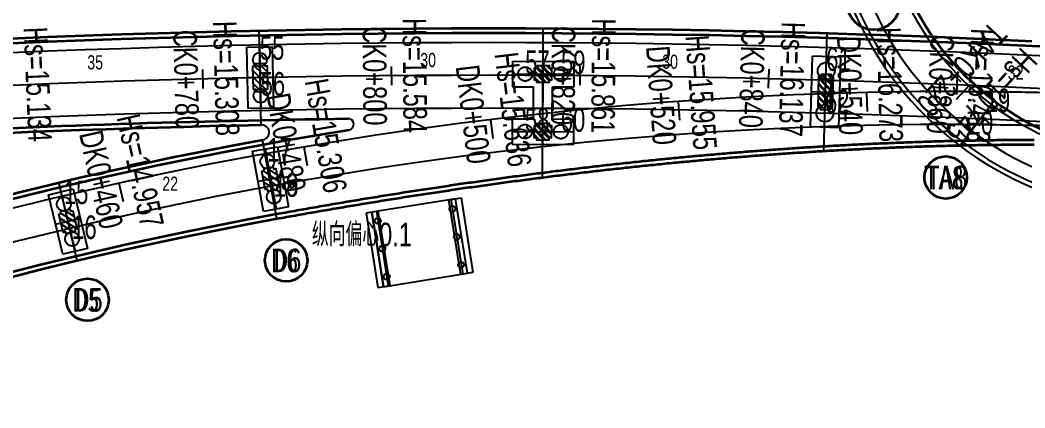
# Model space of a CAD drawing. Extents: x 0 to 558779, y 0 to 2762081.
# Drawn here: x 517249.7 to 517356.3, y 2757824.2 to 2757865.4 of the extents above; entities that cross this region are included whole.
import ezdxf
from ezdxf.enums import TextEntityAlignment as Align

# ---------------------------------------------------------------- set-up
doc = ezdxf.new("R2010")
doc.units = 0
doc.header["$LTSCALE"] = 20
for name, pattern in [('CENTER', [2, 1.25, -0.25, 0.25, -0.25]), ('DASHED', [19.049999999999997, 12.7, -6.349999999999999]), ('HIDDEN', [0.375, 0.25, -0.125])]:
    doc.linetypes.add(name, pattern=pattern)
for name, color, linetype in [('B-标线', 8, 'Continuous'), ('DL-互通边线', 75, 'Continuous'), ('DL-非机动车道边线', 6, 'Continuous'), ('L-主桥边线', 240, 'Continuous'), ('QL-主线桥墩', 191, 'Continuous'), ('QL-分孔线', 4, 'Continuous'), ('QL-墩号', 6, 'Continuous'), ('QL-桥墩', 191, 'Continuous'), ('QL-桥跨数值', 6, 'Continuous'), ('XW_2022', 7, 'Continuous'), ('XW_C-20220918', 7, 'Continuous'), ('XW_D', 7, 'Continuous'), ('XW_TA右非', 7, 'Continuous'), ('XW_右非', 7, 'Continuous'), ('主线墩号', 1, 'Continuous'), ('交通层', 56, 'Continuous'), ('桩号-D', 7, 'Continuous'), ('桩号-右非', 7, 'Continuous'), ('设计高-D', 7, 'Continuous'), ('设计高-右非', 7, 'Continuous'), ('设计高-地面高-C-20220918', 7, 'Continuous'), ('设计高-地面高-D', 7, 'Continuous'), ('设计高-地面高-右非', 7, 'Continuous'), ('道路边线', 22, 'Continuous')]:
    doc.layers.add(name, color=color, linetype=linetype)
doc.layers.add('偏心', color=4, linetype='Continuous', plot=False)
doc.layers.add('坐标标注', color=6, linetype='Continuous', plot=False)
doc.styles.add('FS', font='仿宋_GB2312.ttf', dxfattribs={"width": 0.75})
doc.styles.get("Standard").update_dxf_attribs({"font": 'fsdb_e.shx', "width": 0.7, "bigfont": 'hzdx.shx'})
pattern_1 = [(0, (0, 2.328306e-10), (0, 6.985), [5.08, -1.905]), (90, (0, 2.328306e-10), (-6.985, 4e-16), [5.08, -1.905])]
pattern_2 = [(45, (0, 2.328306e-10), (-0.3367596045400932, 0.3367596045400933), [])]

# ---------------------------------------------------------------- blocks, each defined once
blk = doc.blocks.new('(13-1)13m花瓶墩单排桩2根1.8')
h = blk.add_hatch()
h.set_pattern_fill('ANGLE', color=256)
h.set_pattern_definition(pattern_1)
h.paths.add_polyline_path([(-1.900000000000007, -0.5000000000001164), (-1.899999999999985, 0.5), (-1.649999999999992, 0.5), (-1.649999999999992, 0.75), (1.650000000000007, 0.75), (1.650000000000007, 0.5), (1.900000000000007, 0.5), (1.899999999999985, -0.5), (1.649999999999985, -0.5), (1.649999999999985, -0.75), (-1.650000000000014, -0.7500000000001164), (-1.650000000000014, -0.5000000000001164)])
h = blk.add_hatch()
h.set_pattern_fill('ANGLE', color=256)
h.set_pattern_definition(pattern_1)
h.paths.add_polyline_path([(-1.900000000000007, -0.5000000000001164), (-1.899999999999985, 0.5), (-1.649999999999992, 0.5), (-1.649999999999992, 0.75), (1.650000000000007, 0.75), (1.650000000000007, 0.5), (1.900000000000007, 0.5), (1.899999999999985, -0.5), (1.649999999999985, -0.5), (1.649999999999985, -0.75), (-1.650000000000014, -0.7500000000001164), (-1.650000000000014, -0.5000000000001164)])
h = blk.add_hatch()
h.set_pattern_fill('ANSI31', color=3, scale=0.15)
h.set_pattern_definition(pattern_2)
h.paths.add_polyline_path([(-1.900000000000007, -0.5000000000001164), (-1.899999999999985, 0.5), (-1.649999999999992, 0.5), (-1.649999999999992, 0.75), (1.650000000000007, 0.75), (1.650000000000007, 0.5), (1.900000000000007, 0.5), (1.899999999999985, -0.5), (1.649999999999985, -0.5), (1.649999999999985, -0.75), (-1.650000000000014, -0.7500000000001164), (-1.650000000000014, -0.5000000000001164)])
at = {"layer": 'QL-桥墩', "color": 1}
for p, q in [((-3.75, 1.5), (3.75, 1.5)), ((-3.75, -1.5), (-3.75, 1.5)), ((3.75, -1.5), (3.75, 1.5)), ((-3.75, -1.5), (3.75, -1.5))]:
    blk.add_line(p, q, dxfattribs=at)
at = {"layer": 'QL-桥墩', "color": 3, "linetype": 'CENTER'}
for p, q in [((0, 1.5), (0, -1.5)), ((-3.75, 0), (3.75, 0))]:
    blk.add_line(p, q, dxfattribs=at)
at = {"layer": 'QL-桥墩', "color": 1}
blk.add_lwpolyline([(-1.900000000000007, -0.5000000000001164), (-1.900000000000007, 0.5), (-1.649999999999992, 0.5), (-1.649999999999992, 0.75), (1.650000000000007, 0.75), (1.650000000000007, 0.5), (1.900000000000007, 0.5), (1.900000000000007, -0.5), (1.649999999999985, -0.5), (1.649999999999985, -0.75), (-1.650000000000014, -0.75), (-1.650000000000014, -0.5000000000001164)], close=True, dxfattribs=at)
at = {"layer": 'QL-桥墩', "color": 3}
for centre in [(-2.250000000116415, 0), (2.250000000116415, 0)]:
    blk.add_circle(centre, 0.9, dxfattribs=at)
blk = doc.blocks.new('17m柱式墩双排桩4根1.5')
h = blk.add_hatch()
h.set_pattern_fill('ANSI31', color=3, scale=0.15)
h.set_pattern_definition([(45, (-2.450000000024738, -0.1499999995342662), (-0.3367596045400932, 0.3367596045400933), [])])
h.paths.add_polyline_path([(-3.950000000024745, -0.6499999997672133), (-3.950000000024724, 0.6500000002329029), (-3.70000000002473, 0.6500000002329029), (-3.70000000002473, 0.9000000002329029), (-2.40000000002473, 0.9000000002329029), (-2.40000000002473, 0.6500000002329029), (-2.15000000002473, 0.6500000002329029), (-2.150000000024752, -0.6499999997670969), (-2.400000000024752, -0.6499999997670969), (-2.400000000024752, -0.8999999997670968), (-3.700000000024752, -0.8999999997672132), (-3.700000000024752, -0.6499999997672133)])
h = blk.add_hatch()
h.set_pattern_fill('ANSI31', color=3, scale=0.15)
h.set_pattern_definition([(45, (3.650000000141153, -0.1499999997670969), (-0.3367596045400932, 0.3367596045400933), [])])
h.paths.add_polyline_path([(2.150000000141146, -0.6500000000000439), (2.150000000141168, 0.6500000000000723), (2.400000000141161, 0.6500000000000723), (2.400000000141161, 0.9000000000000722), (3.700000000141161, 0.9000000000000722), (3.700000000141161, 0.6500000000000723), (3.950000000141161, 0.6500000000000723), (3.950000000141138, -0.6499999999999276), (3.700000000141138, -0.6499999999999276), (3.700000000141138, -0.8999999999999275), (2.400000000141139, -0.9000000000000438), (2.400000000141139, -0.6500000000000439)])
at = {"layer": 'QL-桥墩', "color": 1}
for p, q in [((-4.400000000030559, 3.25), (-1.700000000018917, 3.25)), ((-4.400000000088767, -3.249999999534338), (-4.400000000030559, 3.25)), ((-1.700000000018917, 1), (-1.700000000018917, 3.25)), ((1.70000000019354, 3.25), (4.400000000146973, 3.25)), ((1.70000000019354, 1), (1.70000000019354, 3.25)), ((4.400000000088767, -3.249999999534338), (4.400000000146973, 3.25)), ((1.70000000019354, 1), (-1.700000000018917, 1)), ((-1.700000000077125, -3.249999999534338), (-1.700000000077125, -0.9999999995343388)), ((1.700000000135332, -0.9999999995343388), (-1.700000000077125, -0.9999999995343388)), ((1.700000000135332, -3.249999999534338), (1.700000000135332, -0.9999999995343388)), ((-4.400000000088767, -3.249999999534338), (-1.700000000077125, -3.249999999534338)), ((1.700000000135332, -3.249999999534338), (4.400000000088767, -3.249999999534338))]:
    blk.add_line(p, q, dxfattribs=at)
at = {"layer": 'QL-桥墩', "color": 3, "linetype": 'CENTER'}
for p, q in [((-3.050000000053842, -3.249999999534338), (-3.049999999995634, 3.25)), ((3.050000000112049, -3.249999999534338), (3.050000000170257, 3.25)), ((4.400000000088767, 0), (-4.400000000088767, 0))]:
    blk.add_line(p, q, dxfattribs=at)
at = {"layer": 'QL-桥墩', "color": 1}
for points in [[(-3.950000000024745, -0.6499999997672133), (-3.950000000024745, 0.6500000002329029), (-3.70000000002473, 0.6500000002329029), (-3.70000000002473, 0.9000000002329029), (-2.40000000002473, 0.9000000002329029), (-2.40000000002473, 0.6500000002329029), (-2.15000000002473, 0.6500000002329029), (-2.15000000002473, -0.6499999997670969), (-2.400000000024752, -0.6499999997670969), (-2.400000000024752, -0.8999999997670968), (-3.700000000024752, -0.8999999997670968), (-3.700000000024752, -0.6499999997672133)], [(2.150000000141146, -0.6500000000000439), (2.150000000141146, 0.6500000000000723), (2.400000000141161, 0.6500000000000723), (2.400000000141161, 0.9000000000000722), (3.700000000141161, 0.9000000000000722), (3.700000000141161, 0.6500000000000723), (3.950000000141161, 0.6500000000000723), (3.950000000141161, -0.6499999999999276), (3.700000000141138, -0.6499999999999276), (3.700000000141138, -0.8999999999999275), (2.400000000141139, -0.8999999999999275), (2.400000000141139, -0.6500000000000439)]]:
    blk.add_lwpolyline(points, close=True, dxfattribs=at)
at = {"layer": 'QL-桥墩', "color": 3, "linetype": 'DASHED'}
for centre in [(-3.049999999995634, 1.899999999906867), (3.050000000170257, 1.899999999906867), (-3.050000000053842, -1.899999999441206), (3.050000000112049, -1.899999999441206)]:
    blk.add_circle(centre, 0.75, dxfattribs=at)
blk = doc.blocks.new('(9-1)8.5m花瓶墩单排桩2根1.5')
h = blk.add_hatch()
h.set_pattern_fill('ANGLE', color=256)
h.set_pattern_definition(pattern_1)
h.paths.add_polyline_path([(-1.250000000000007, -0.5000000000001165), (-1.249999999999985, 0.5), (-0.9999999999999928, 0.5), (-0.9999999999999928, 0.75), (1.000000000000007, 0.75), (1.000000000000007, 0.5), (1.250000000000007, 0.5), (1.249999999999985, -0.5), (0.9999999999999856, -0.5), (0.9999999999999856, -0.75), (-1.000000000000014, -0.7500000000001165), (-1.000000000000014, -0.5000000000001165)])
h = blk.add_hatch()
h.set_pattern_fill('ANGLE', color=256)
h.set_pattern_definition(pattern_1)
h.paths.add_polyline_path([(-1.250000000000007, -0.5000000000001165), (-1.249999999999985, 0.5), (-0.9999999999999928, 0.5), (-0.9999999999999928, 0.75), (1.000000000000007, 0.75), (1.000000000000007, 0.5), (1.250000000000007, 0.5), (1.249999999999985, -0.5), (0.9999999999999856, -0.5), (0.9999999999999856, -0.75), (-1.000000000000014, -0.7500000000001165), (-1.000000000000014, -0.5000000000001165)])
h = blk.add_hatch()
h.set_pattern_fill('ANSI31', color=3, scale=0.15)
h.set_pattern_definition(pattern_2)
h.paths.add_polyline_path([(-1.250000000000007, -0.5000000000001165), (-1.249999999999985, 0.5), (-0.9999999999999928, 0.5), (-0.9999999999999928, 0.75), (1.000000000000007, 0.75), (1.000000000000007, 0.5), (1.250000000000007, 0.5), (1.249999999999985, -0.5), (0.9999999999999856, -0.5), (0.9999999999999856, -0.75), (-1.000000000000014, -0.7500000000001165), (-1.000000000000014, -0.5000000000001165)])
at = {"layer": 'QL-桥墩', "color": 1}
for p, q in [((-3.25, -1.350000000093132), (-3.25, 1.350000000093132)), ((-3.25, 1.350000000093132), (3.25, 1.350000000093132)), ((3.25, 1.350000000093132), (3.25, -1.350000000093132)), ((3.25, -1.350000000093132), (-3.25, -1.350000000093132))]:
    blk.add_line(p, q, dxfattribs=at)
at = {"layer": 'QL-桥墩', "color": 3, "linetype": 'CENTER'}
for p, q in [((0, -1.350000000093132), (0, 1.350000000093132)), ((3.25, 0), (-3.25, 0))]:
    blk.add_line(p, q, dxfattribs=at)
at = {"layer": 'QL-桥墩', "color": 1, "ltscale": 0.1}
blk.add_lwpolyline([(-1.250000000000007, -0.5000000000001165), (-1.249999999999985, 0.5), (-0.9999999999999928, 0.5), (-0.9999999999999928, 0.75), (1.000000000000007, 0.75), (1.000000000000007, 0.5), (1.250000000000007, 0.5), (1.249999999999985, -0.5), (0.9999999999999856, -0.5), (0.9999999999999856, -0.75), (-1.000000000000014, -0.75), (-1.000000000000014, -0.5000000000001165)], close=True, dxfattribs=at)
at = {"layer": 'QL-桥墩', "color": 3}
for centre in [(-1.899999999965075, 0), (1.900000000023283, 0)]:
    blk.add_circle(centre, 0.7499999999999999, dxfattribs=at)
blk = doc.blocks.new('(10-1)10m花瓶墩单排桩2根1.5')
h = blk.add_hatch()
h.set_pattern_fill('ANGLE', color=256)
h.set_pattern_definition(pattern_1)
h.paths.add_polyline_path([(-1.500000000000007, -0.5000000000001165), (-1.499999999999985, 0.5), (-1.249999999999992, 0.5), (-1.249999999999992, 0.75), (1.250000000000007, 0.75), (1.250000000000007, 0.5), (1.500000000000007, 0.5), (1.499999999999985, -0.5), (1.249999999999985, -0.5), (1.249999999999985, -0.75), (-1.250000000000014, -0.7500000000001165), (-1.250000000000014, -0.5000000000001165)])
h = blk.add_hatch()
h.set_pattern_fill('ANGLE', color=256)
h.set_pattern_definition(pattern_1)
h.paths.add_polyline_path([(-1.500000000000007, -0.5000000000001165), (-1.499999999999985, 0.5), (-1.249999999999992, 0.5), (-1.249999999999992, 0.75), (1.250000000000007, 0.75), (1.250000000000007, 0.5), (1.500000000000007, 0.5), (1.499999999999985, -0.5), (1.249999999999985, -0.5), (1.249999999999985, -0.75), (-1.250000000000014, -0.7500000000001165), (-1.250000000000014, -0.5000000000001165)])
h = blk.add_hatch()
h.set_pattern_fill('ANSI31', color=3, scale=0.15)
h.set_pattern_definition(pattern_2)
h.paths.add_polyline_path([(-1.500000000000007, -0.5000000000001165), (-1.499999999999985, 0.5), (-1.249999999999992, 0.5), (-1.249999999999992, 0.75), (1.250000000000007, 0.75), (1.250000000000007, 0.5), (1.500000000000007, 0.5), (1.499999999999985, -0.5), (1.249999999999985, -0.5), (1.249999999999985, -0.75), (-1.250000000000014, -0.7500000000001165), (-1.250000000000014, -0.5000000000001165)])
at = {"layer": 'QL-桥墩', "color": 1}
for p, q in [((-3.25, -1.350000000093132), (-3.25, 1.350000000093132)), ((-3.25, 1.350000000093132), (3.25, 1.350000000093132)), ((3.25, 1.350000000093132), (3.25, -1.350000000093132)), ((3.25, -1.350000000093132), (-3.25, -1.350000000093132))]:
    blk.add_line(p, q, dxfattribs=at)
at = {"layer": 'QL-桥墩', "color": 3, "linetype": 'CENTER'}
for p, q in [((0, -1.350000000093132), (0, 1.350000000093132)), ((3.25, 0), (-3.25, 0))]:
    blk.add_line(p, q, dxfattribs=at)
at = {"layer": 'QL-桥墩', "color": 1}
blk.add_lwpolyline([(-1.500000000000007, -0.5000000000001165), (-1.499999999999985, 0.5), (-1.249999999999992, 0.5), (-1.249999999999992, 0.75), (1.250000000000007, 0.75), (1.250000000000007, 0.5), (1.500000000000007, 0.5), (1.499999999999985, -0.5), (1.249999999999985, -0.5), (1.249999999999985, -0.75), (-1.250000000000014, -0.75), (-1.250000000000014, -0.5000000000001165)], close=True, dxfattribs=at)
at = {"layer": 'QL-桥墩', "color": 3}
for centre in [(-1.899999999965075, 0), (1.900000000023283, 0)]:
    blk.add_circle(centre, 0.7499999999999999, dxfattribs=at)
blk = doc.blocks.new('标注墩')
at = {"layer": '主线墩号', "lineweight": 35}
blk.add_circle((0, -28.5), 5.5, dxfattribs=at)
blk = doc.blocks.new('主线桥墩10.09')
at = {"layer": 'L-主桥边线', "color": 1, "lineweight": 35}
for points in [[(-27.44311974686571, 12.11644773883745, 0.0745330961224571), (544.57832292316, -143.8253113320097), (1927.554360731505, -306.8760259551928)], [(-27.64468672825024, 11.65887725027278, 0.0745330961224291), (544.5197791802347, -144.3218721337616), (1927.495816988172, -307.3725867569446)]]:
    blk.add_lwpolyline(points, format="xyb", dxfattribs=at)
at = {"layer": 'L-主桥边线', "lineweight": 35}
blk.add_lwpolyline([(-32.98621173837455, -0.4667406943626702, 0.0668908931568366), (482.2642752000247, -149.3860236215405)], format="xyb", dxfattribs=at)
at = {"layer": '主线墩号', "lineweight": 35, "xscale": 0.5000000000036213, "yscale": 0.5000000000036213, "zscale": 0.5000000000036213, "rotation": 346.4531684196745}
blk.add_blockref('标注墩', (322.7226159644779, -118.957767711021), dxfattribs=at)
blk = doc.blocks.new('桥台')
at = {"layer": '交通层', "color": 0, "linetype": 'Continuous'}
for p, q in [((482112.8956965954, 2963428.928650776), (482104.8956965954, 2963428.928650776)), ((482104.8956965954, 2963428.928650776), (482104.8956965954, 2963427.628650776)), ((482112.8956965954, 2963427.628650776), (482112.8956965954, 2963428.928650776)), ((482104.8956965954, 2963428.328650776), (482112.8956965954, 2963428.328650776)), ((482104.8956965954, 2963427.628650776), (482112.8956965954, 2963427.628650776))]:
    blk.add_line(p, q, dxfattribs=at)
blk = doc.blocks.new('滞洪区栈桥')
at = {"color": 1}
for p, q in [((517383.6218549809, 2757993.975081874), (517383.6218549809, 2757985.975081874)), ((517391.6218549809, 2757993.975081874), (517391.6218549809, 2757985.975081874))]:
    blk.add_line(p, q, dxfattribs=at)
at = {"color": 7}
blk.add_lwpolyline([(517392.121854981, 2757993.975081874), (517383.121854981, 2757993.975081874), (517383.121854981, 2757985.975081874), (517392.121854981, 2757985.975081874), (517392.121854981, 2757993.975081874)], dxfattribs=at)
blk.add_lwpolyline([(517392.121854981, 2757993.975081874), (517383.121854981, 2757993.975081874), (517383.121854981, 2757985.975081874), (517392.121854981, 2757985.975081874), (517392.121854981, 2757993.975081874)], dxfattribs=at)
at = {"color": 2}
for centre in [(517383.6218549809, 2757992.975081874), (517391.6218549809, 2757992.975081874), (517383.6218549809, 2757989.975081874), (517391.6218549809, 2757989.975081874), (517383.6218549809, 2757986.975081875), (517391.6218549809, 2757986.975081875)]:
    blk.add_circle(centre, 0.315, dxfattribs=at)
at = {"layer": '交通层', "color": 0, "linetype": 'Continuous', "rotation": 90.00000000704667}
blk.add_blockref('桥台', (3480811.45056505, 2275881.079749743), dxfattribs=at)
at = {"layer": '交通层', "color": 0, "linetype": 'Continuous', "xscale": -1, "rotation": 269.9999999929533}
blk.add_blockref('桥台', (-2446036.206855088, 2275881.079749743), dxfattribs=at)

msp = doc.modelspace()

# ---------------------------------------------------------------- hatches: boundary and pattern name
h = msp.add_hatch()
h.set_pattern_fill('ANSI31', color=8, scale=0.15, angle=-90.26316137670607)
h.set_pattern_definition([(314.7368386232938, (517305.0517868975, 2757859.044616278), (0.3383027947806992, 0.3352093100490618), [])])
h.paths.add_polyline_path([(517304.5586816957, 2757860.546896964), (517305.8586679833, 2757860.540926043), (517305.8575197292, 2757860.29092868), (517306.1075170923, 2757860.289780426), (517306.101546171, 2757858.989794138), (517305.8515488079, 2757858.990942392), (517305.8504005539, 2757858.740945029), (517304.5504142662, 2757858.74691595), (517304.5515625203, 2757858.996913313), (517304.3015651572, 2757858.998061568), (517304.3075360785, 2757860.298047855), (517304.5575334416, 2757860.296899601)])
h = msp.add_hatch()
h.set_pattern_fill('ANSI31', color=8, scale=0.15, angle=88.30444413056848)
h.set_pattern_definition([(133.3044441305685, (517335.1617475043, 2757857.740674676), (-0.3465764405289659, -0.326647873665622), [])])
h.paths.add_polyline_path([(517335.6097483352, 2757855.976646543), (517334.610186177, 2757856.006235256), (517334.6175833554, 2757856.256125795), (517334.3676928158, 2757856.263522974), (517334.4564589561, 2757859.262209448), (517334.7063494956, 2757859.25481227), (517334.7137466739, 2757859.50470281), (517335.7133088321, 2757859.475114096), (517335.7059116537, 2757859.225223557), (517335.9558021934, 2757859.217826378), (517335.867036053, 2757856.219139904), (517335.6171455135, 2757856.226537082)])
h = msp.add_hatch()
h.set_pattern_fill('ANSI31', color=8, scale=0.15, angle=-90.26316137670607)
h.set_pattern_definition([(314.7368386232938, (517305.0237694976, 2757852.944680621), (0.3383027947806992, 0.3352093100490618), [])])
h.paths.add_polyline_path([(517304.5306642958, 2757854.446961307), (517305.8306505835, 2757854.440990385), (517305.8295023293, 2757854.190993022), (517306.0794996924, 2757854.189844768), (517306.0735287712, 2757852.88985848), (517305.8235314082, 2757852.891006734), (517305.8223831541, 2757852.641009371), (517304.5223968664, 2757852.646980293), (517304.5235451205, 2757852.896977656), (517304.2735477574, 2757852.89812591), (517304.2795186787, 2757854.198112198), (517304.5295160417, 2757854.196963943)])

# ---------------------------------------------------------------- linework, layer by layer
at = {"layer": 'B-标线', "linetype": 'HIDDEN', "lineweight": 35, "ltscale": 5, "flags": 128}
for points in [[(516328.1163832764, 2758329.180750204), (516961.8497265997, 2758035.33497281, 0.0793686081780372), (517566.4040892477, 2757864.263450414), (518685.095573749, 2757732.371471804)], [(516326.6440913769, 2758326.005477528), (516960.3774347003, 2758032.159700135, 0.07936860817803301), (517565.9942830471, 2757860.7875248), (518685.095573749, 2757728.847230678)], [(516322.4375430929, 2758316.933269886), (516956.1708864162, 2758023.087492492, 0.079368608178051), (517564.8234081885, 2757850.856308758), (518947.7994459439, 2757687.805594135, 0.0200316140230398), (519307.5468970618, 2757659.942024764), (521003.5519569056, 2757596.751981205)], [(516320.9652511935, 2758313.757997211), (516954.6985945168, 2758019.912219817, 0.0793686081780398), (517564.4136019879, 2757847.380383144), (518947.3896397434, 2757684.329668521, 0.0200316140230388), (519307.4165838865, 2757656.444451538), (521003.4216295536, 2757593.254408507)], [(516319.387795587, 2758310.355919344), (516953.1211389103, 2758016.51014195, 0.0793686081780306), (517563.9745239159, 2757843.656177128), (518946.9505616714, 2757680.605462505, 0.0200316140230382), (519307.2769626272, 2757652.697051652), (521003.2819931051, 2757589.507009187)], [(516317.8103399805, 2758306.953841478), (516951.5436833039, 2758013.108064084, 0.0793686081780214), (517563.535445844, 2757839.931971113), (518946.5114835995, 2757676.88125649, 0.0200316140230376), (519307.1373413681, 2757648.949651766), (521003.1423566565, 2757585.759609868)]]:
    msp.add_lwpolyline(points, format="xyb", dxfattribs=at)
at = {"layer": 'B-标线', "lineweight": 35, "flags": 128}
for points in [[(516325.1717994775, 2758322.830204853), (516958.9051428008, 2758028.98442746, 0.079368608178038), (517565.5844768466, 2757857.311599186), (518685.095573749, 2757725.322989553)], [(516323.9098349922, 2758320.108542561), (516957.6431783156, 2758026.262765167, 0.0793686081780461), (517565.233214389, 2757854.332234373), (518685.095573749, 2757722.302211446)]]:
    msp.add_lwpolyline(points, format="xyb", dxfattribs=at)
at = {"layer": 'B-标线', "linetype": 'Continuous', "ltscale": 4}
for points in [[(516796.926596957, 2758104.089694076), (516958.9051427089, 2758028.984427481, 0.0793686081867512), (517565.5844768166, 2757857.311599182), (518228.8265238876, 2757779.116397829)], [(516795.6646324722, 2758101.368031784), (516957.6431782236, 2758026.262765188, 0.0793686081867587), (517565.2332143592, 2757854.33223437), (518228.4752614301, 2757776.137033017)], [(516791.1425930676, 2758091.615408567), (516953.1211388182, 2758016.510141971, 0.0793686081867713), (517563.9745238861, 2757843.656177125), (518227.2165709573, 2757765.460975772)]]:
    msp.add_lwpolyline(points, format="xyb", dxfattribs=at)
at = {"layer": 'B-标线', "linetype": 'Continuous', "ltscale": 4, "flags": 128}
for points in [[(517141.5789811771, 2757856.357703404, 0.0038974120236055), (517143.3880872433, 2757856.189076888, 0.0038974120237251), (517145.2826510603, 2757856.042245495, 0.0038974120238211), (517147.2746129452, 2757855.919082638, 0.003897412023651), (517149.379197944, 2757855.821877534, 0.0038974120237676), (517151.6163229442, 2757855.753498951, 0.0038974120237321), (517154.0128871114, 2757855.717656524, 0.0038974120237545), (517156.6067352461, 2757855.719343813, 0.0038974120237526), (517159.4540840872, 2757855.7656512, 0.0036808871203058), (517162.4565469985, 2757855.860057049, 0.003247838328364), (517165.4635251143, 2757855.996335434, 0.0028147907546201), (517168.4746878282, 2757856.169411382, 0.002381744236535), (517171.4899423332, 2757856.374183655, 0.0019486986118035), (517174.509358911, 2757856.60552609, 0.0015156537179619), (517177.5331446737, 2757856.858288702, 0.0010826093924342), (517180.5616172223, 2757857.127297612, 0.0006495654730559), (517183.5951781114, 2757857.407354038, 0.0002165217972908), (517186.6342860904, 2757857.693232553, -0.051831909154456), (517435.4738414977, 2757855.331269028)], [(517349.665979962, 2757854.304606777, -0.000306898517812), (517350.1649957476, 2757854.303531992, -0.0018485914159014), (517353.2552314553, 2757854.283481776, -0.0019994330207692), (517356.7561146675, 2757854.23379575, -0.0018994326406733), (517360.2579302835, 2757854.156781335, -0.0017994322985567), (517363.7604806091, 2757854.053822646, -0.001699431992415), (517367.2636245949, 2757853.926305851, -0.0015994317202508), (517370.7672504961, 2757853.77561904, -0.0014994314801013), (517374.2712742278, 2757853.603151905, -0.0013994312699335), (517377.7756377169, 2757853.410295461, -0.0012994310877584), (517381.2803072532, 2757853.19844183, -0.0011994309315717), (517384.7852718318, 2757852.968984059, -0.0010994307993652), (517388.2905414955, 2757852.723316002, -0.0009994306891488), (517391.7961456741, 2757852.46283223, -0.0008994305989231), (517395.3021315203, 2757852.188927985, -0.0007994305266793), (517398.8085622443, 2757851.902999162, -0.0001041666670264), (517399.3054887815, 2757851.861588936, -0.0001041666670264)]]:
    msp.add_lwpolyline(points, format="xyb", dxfattribs=at)
at = {"layer": 'B-标线', "linetype": 'HIDDEN', "ltscale": 4}
for centre, radius in [((517799.5838172971, 2759842.065125098), 1991.499999995303), ((517799.5838172974, 2759842.065125098), 1994.999999995363), ((517799.5838173004, 2759842.065125098), 2004.999999995639), ((517799.583817301, 2759842.065125098), 2008.499999995699)]:
    msp.add_arc(centre, radius, 245.1240635667524, 263.2759572686483, dxfattribs=at)
at = {"layer": 'B-标线', "linetype": 'Continuous', "ltscale": 4}
for centre, radius, start, end in [((517299.6922730038, 2756659.515390367), 1196.5, 83.52196878753816, 95.39034662821396), ((517349.0394102259, 2757447.805089668), 406.5, 89.9116862393824, 129.6167623960135)]:
    msp.add_arc(centre, radius, start, end, dxfattribs=at)
at = {"layer": 'DL-互通边线', "lineweight": 35, "flags": 128}
for points in [[(517141.7298361039, 2757857.850098389, 0.0038974120236316), (517143.5156527428, 2757857.683642726, 0.0038974120236839), (517145.386894975, 2757857.538618846, 0.0038974120238075), (517147.3555084423, 2757857.416899689, 0.0038974120237285), (517149.4367233689, 2757857.32077407, 0.0038974120238033), (517151.6504615771, 2757857.253110419, 0.0038974120236993), (517154.023626746, 2757857.217618077, 0.003897412023758), (517156.5940674049, 2757857.219290321, 0.0038974120236935), (517159.4180024493, 2757857.265217176, 0.0036808871202443), (517162.3983702603, 2757857.358928447, 0.0032478383283207), (517165.3858817684, 2757857.49432459, 0.0028147907546067), (517168.3801837005, 2757857.666431412, 0.0023817442365381), (517171.3811806618, 2757857.870235425, 0.0019486986117828), (517174.3889392604, 2757858.100684647, 0.0015156537179246), (517177.4036627284, 2757858.352689728, 0.0010826093924553), (517180.4256651036, 2757858.621123915, 0.0006495654730707), (517183.4553451045, 2757858.900822059, 0.0002165217972879), (517186.493159663, 2757859.186578906, -0.0518319091544662), (517435.6430744589, 2757856.821691855, 0.0010309300421007)], [(517141.6795511283, 2757857.352633394, 0.0038974120236646), (517143.4731309096, 2757857.185454113, 0.0038974120237226), (517145.3521470035, 2757857.03982773, 0.0038974120237551), (517147.3285432766, 2757856.917627339, 0.0038974120236797), (517149.4175482272, 2757856.821141891, 0.0038974120237996), (517151.6390820327, 2757856.75323993, 0.003897412023742), (517154.0200468679, 2757856.717630893, 0.0038974120237567), (517156.5982900187, 2757856.719308152, 0.0038974120236831), (517159.4300296619, 2757856.765361851, 0.0036808871202888), (517162.4177625063, 2757856.859304648, 0.0032478383283562), (517165.4117628837, 2757856.994994871, 0.002814790754621), (517168.4116850764, 2757857.167424735, 0.002381744236569), (517171.4174345524, 2757857.371551502, 0.0019486986117974), (517174.429079144, 2757857.602298462, 0.0015156537179306), (517177.4468233768, 2757857.854556053, 0.0010826093924551), (517180.4709824765, 2757858.123181813, 0.0006495654730586), (517183.5019561068, 2757858.402999385, 0.0002165217972878), (517186.5402018054, 2757858.688796789, -0.0518319091544631), (517435.5866634718, 2757856.324884246, 0.0015275433378951)], [(517142.7077371824, 2757848.218059149, 0.0038974120237419), (517144.726682691, 2757848.061587679, 0.0038974120237644), (517146.8431693528, 2757847.930725083, 0.0038974120237821), (517149.0723945858, 2757847.827762717, 0.003897412023742), (517151.4342489503, 2757847.755571153, 0.0038974120237237), (517153.9556075171, 2757847.717861586, 0.0038974120237097), (517156.6742951609, 2757847.71962909, 0.0038974120236934), (517159.6465170573, 2757847.767965938, 0.0036808871201738), (517162.766821527, 2757847.866076206, 0.0032478383283412), (517165.8776229591, 2757848.007059936, 0.0028147907545932), (517168.9787098425, 2757848.185304556, 0.0023817442365503), (517172.0700045804, 2757848.39524088, 0.0019486986117779), (517175.1515970476, 2757848.631347125, 0.0015156537179321), (517178.2237150476, 2757848.888149898, 0.0010826093924611), (517181.2866951902, 2757849.160224, 0.0006495654730742), (517184.3409541479, 2757849.442191258, 0.0002165217972849), (517187.3869603715, 2757849.728718668, -0.0203512862378247), (517284.5276930591, 2757854.919223397)], [(517142.6652152714, 2757847.719870544, 0.0038974120237619), (517144.6919346311, 2757847.562796568, 0.0038974120237672), (517146.8162040858, 2757847.431452738, 0.0038974120237474), (517149.0532193268, 2757847.328130543, 0.0038974120237367), (517151.4228692676, 2757847.255700667, 0.0038974120237278), (517153.9520274722, 2757847.217874403, 0.0038974120237056), (517156.6785175684, 2757847.219646918, 0.0038974120237467), (517159.6585440062, 2757847.268110606, 0.0036808871201988), (517162.7862136199, 2757847.366452401, 0.0032478383283753), (517165.9035040744, 2757847.507730218, 0.0028147907545544), (517169.0102112183, 2757847.686297879, 0.0023817442365803), (517172.1062584708, 2757847.896556957, 0.0019486986117556), (517175.1917369311, 2757848.13296094, 0.0015156537179285), (517178.266875696, 2757848.390016222, 0.0010826093924609), (517181.3320125631, 2757848.662281899, 0.0006495654730713), (517184.3875651503, 2757848.944368585, 0.0002165217972849), (517187.4340025141, 2757849.23093655, -0.0184265825558563), (517275.3387224481, 2757854.267223247)], [(517086.9655122604, 2757764.409372654, -0.1343188278722574), (517284.6293332346, 2757853.726685399)], [(517086.6466868001, 2757764.79453538, -0.1286432299269341), (517275.4979984929, 2757852.680268756)], [(517276.9277221047, 2757844.809063375, -0.0008312751824026), (517278.8649098867, 2757845.157616145, -0.0008439839071889), (517280.8032738018, 2757845.499679773, -0.0008567007585366), (517282.742827536, 2757845.835154843, -0.0008694252819836), (517284.6835828818, 2757846.163941419, -0.0008821575759047), (517286.6255497319, 2757846.485939077, -0.00089489522941), (517288.568736073, 2757846.801046924, -0.0009076372972085), (517290.5131479804, 2757847.109163624, -0.0009203824106488), (517292.4587896122, 2757847.410187418, -0.0009331304605138), (517294.4056632051, 2757847.704016147, -0.0009458806635930001), (517296.3537690674, 2757847.990547282, -0.0009586313948877), (517298.3031055765, 2757848.26967794, -0.0009713813113838), (517300.2536691728, 2757848.541304909, -0.0009841312217183), (517302.2054543558, 2757848.805324675, -0.0009968796410406), (517304.1584536805, 2757849.061633442, -0.0010096263572891), (517306.1126577525, 2757849.310127156, -0.0010223697674464), (517308.0680552257, 2757849.550701533, -0.0010351108874395), (517310.0246327974, 2757849.783252074, -0.0010478477884852), (517311.9823752067, 2757850.007674097, -0.001060580893025), (517313.94126523, 2757850.223862758, -0.0010733099781577), (517315.90128368, 2757850.431713072, -0.001086033698991), (517317.8624094012, 2757850.63111994, -0.0010987523963092), (517319.8246192696, 2757850.821978172, -0.0011114659948251), (517321.7878881894, 2757851.004182512, -0.0011241735203004), (517323.752189092, 2757851.177627657, -0.0011368754339351), (517325.7174929335, 2757851.342208287, -0.0011495710890173), (517327.6837686946, 2757851.497819086, -0.0011622610315649), (517329.6509833786, 2757851.644354765, -0.0011749446905916), (517331.6191020109, 2757851.78171009, -0.001187622455468), (517333.5880876383, 2757851.909779897, -0.0012002940516778), (517335.5579013286, 2757852.028459129, -0.001212959008787), (517337.5285021704, 2757852.137642847, -0.0012256180611954), (517339.4998472737, 2757852.237226264, -0.001238270801771), (517341.4718917691, 2757852.327104763, -0.0012509187292129), (517343.4445888096, 2757852.40717392, -0.0012635596159999), (517345.4178895704, 2757852.477329537, -0.0012761962022113), (517347.3917432503, 2757852.537467654, -0.0012888270109297), (517349.3660970734, 2757852.587484579, -0.0012920285673831), (517351.3411360797, 2757852.627301804, -0.0012725968933232), (517353.3172124432, 2757852.657000673, -0.0012529910921969), (517355.2942631754, 2757852.67672618, -0.0012333716350662), (517357.2722199306, 2757852.686624326, -0.0012137395682601)], [(517277.0170819166, 2757844.317113354, -0.000831275182403), (517278.9526334247, 2757844.665371712, -0.0008439839071856), (517280.8893350583, 2757845.007141998, -0.0008567007585451), (517282.8272004616, 2757845.342325045, -0.0008694252819586), (517284.7662413854, 2757845.670821178, -0.0008821575759048), (517286.7064676848, 2757845.992530235, -0.0008948952293933), (517288.6478873146, 2757846.307351592, -0.0009076372972166), (517290.5905063192, 2757846.615184184, -0.0009203824106388), (517292.5343288311, 2757846.915926529, -0.0009331304605208), (517294.4793570618, 2757847.20947675, -0.0009458806636129), (517296.4255913004, 2757847.495732603, -0.0009586313948934), (517298.3730299073, 2757847.774591495, -0.0009713813113879), (517300.3216693097, 2757848.04595051, -0.0009841312217179), (517302.2715039955, 2757848.309706429, -0.000996879641033), (517304.2225265128, 2757848.565755763, -0.0010096263572881), (517306.1747274628, 2757848.813994764, -0.0010223697674678), (517308.1280954985, 2757849.054319456, -0.001035110887453), (517310.0826173186, 2757849.28662566, -0.0010478477884965), (517312.0382776684, 2757849.51080901, -0.0010605808930427), (517313.9950593315, 2757849.726764986, -0.0010733099781466), (517315.9529431315, 2757849.934388931, -0.0010860336989817), (517317.9119079288, 2757850.133576077, -0.0010987523963392), (517319.8719306159, 2757850.324221569, -0.0011114659948242), (517321.8329861175, 2757850.506220489, -0.001124173520322), (517323.7950473889, 2757850.679467877, -0.0011368754339491), (517325.758085413, 2757850.84385876, -0.0011495710890424), (517327.7220692, 2757850.999288173, -0.0011622610315353), (517329.686965786, 2757851.14565118, -0.0011749446905982), (517331.6527402333, 2757851.282842903, -0.0011876224554788), (517333.6193556264, 2757851.410758542, -0.0012002940516606), (517335.5867730768, 2757851.529293402, -0.001212959008781), (517337.5549517189, 2757851.638342915, -0.0012256180612116), (517339.5238487107, 2757851.737802665, -0.0012382708017512), (517341.4934192353, 2757851.82756841, -0.0012509187291865), (517343.4636164994, 2757851.907536105, -0.0012635596159786), (517345.4343917399, 2757851.977601934, -0.0012761962022317), (517347.4056942144, 2757852.037662321, -0.0012888270109285), (517349.3774712143, 2757852.087613967, -0.0012920285674041), (517351.3499223455, 2757852.127379008, -0.0012725968933206), (517353.3234537246, 2757852.157039628, -0.001252991092229), (517355.2979986041, 2757852.176740133, -0.0012333716350527), (517357.2734886511, 2757852.186625936, -0.0012137395682359)], [(517091.7478941191, 2757758.631931719, -0.1286432274453082), (517276.9277219265, 2757844.809063343)], [(517092.066719557, 2757758.246768974, -0.1286432272861344), (517277.0170796405, 2757844.317113007)]]:
    msp.add_lwpolyline(points, format="xyb", dxfattribs=at)
at = {"layer": 'DL-互通边线'}
for centre, radius, start, end in [((517275.3550261231, 2757853.467389395), 0.8, 280.2949480405857, 91.16774555352487), ((517284.5353039241, 2757854.31927167), 0.6, 279.0163041954825, 90.72680359632845)]:
    msp.add_arc(centre, radius, start, end, dxfattribs=at)
at = {"layer": 'DL-非机动车道边线', "flags": 128}
msp.add_lwpolyline([(517171.2126593404, 2757882.500899019, 0.0107071028181203), (517187.1495886356, 2757913.430550601, -0.3709111560187414), (517194.9376393714, 2757916.779093803, 0.0163984576395226), (517322.4228492752, 2757881.289914564, -0.2301825852684787), (517340.2762462456, 2757866.518978253, 0.2702291324403648), (517367.8233059623, 2757847.025905391), (517520.9029010467, 2757833.523663474, -0.0045067947537353), (517547.7532384538, 2757830.911254846, -0.0045067947537353)], format="xyb", dxfattribs=at)
at = {"layer": 'L-主桥边线', "lineweight": 35}
for points in [[(516796.1904510075, 2758102.502057739), (516958.1689967592, 2758027.396791143, 0.0793686081867523), (517565.3795737164, 2757855.573636375), (518228.6216207877, 2757777.378435022)], [(516796.4007784217, 2758102.955668121), (516958.3793241734, 2758027.850401526, 0.0793686081867576), (517565.4381174593, 2757856.070197177), (518228.6801645306, 2757777.874995824)], [(516790.6167745321, 2758090.481382612), (516952.5953202827, 2758015.376116016, 0.0715934765951041), (517502.1131767932, 2757850.660227038, 0.0715934765951041)], [(516790.8271019464, 2758090.934992994), (516952.8056476969, 2758015.829726399, 0.0756049920457877), (517533.997684804, 2757846.662156721)]]:
    msp.add_lwpolyline(points, format="xyb", dxfattribs=at)
msp.add_arc((517370.7667143896, 2757880.396346605), 29.50000000041779, 204.4720817959251, 264.9593246462821, dxfattribs=at)
at = {"layer": 'QL-分孔线', "color": 1}
for p, q in [((517275.3076390893, 2757854.266589244), (517275.1035838996, 2757864.264491356)), ((517334.9768224038, 2757851.493558407), (517335.3466726053, 2757863.987790945)), ((517276.9620872557, 2757844.307120267), (517275.4418461469, 2757852.670065237))]:
    msp.add_line(p, q, dxfattribs=at)
at = {"layer": 'QL-分孔线', "color": 3}
for p, q in [((517305.1542071291, 2757848.685226269), (517305.2268577201, 2757864.502680066)), ((517353.0389146532, 2757856.817222013), (517349.4332604186, 2757852.021467896)), ((517255.8003158685, 2757839.870737282), (517253.8337347335, 2757848.140110868))]:
    msp.add_line(p, q, dxfattribs=at)
at = {"layer": 'QL-墩号', "lineweight": 35}
for centre in [(517347.8975664353, 2757848.68282642), (517347.8975664353, 2757848.68282642), (517277.9561779305, 2757839.88533969), (517277.9561779305, 2757839.88533969), (517256.8868863487, 2757835.708595108), (517256.8868863487, 2757835.708595108)]:
    msp.add_circle(centre, 2.25, dxfattribs=at)
at = {"layer": 'XW_2022', "color": 2}
msp.add_arc((517799.5838173413, 2759842.065125105), 2000, 245.1240635637268, 263.2759572686483, dxfattribs=at)
at = {"layer": 'XW_C-20220918', "color": 2}
msp.add_arc((517299.6922730038, 2756659.515390367), 1200, 83.52196878753816, 95.39034662821396, dxfattribs=at)
at = {"layer": 'XW_D', "color": 6, "flags": 128}
msp.add_lwpolyline([(517349.6713699956, 2757857.804602627, -0.0003068985178021), (517350.17468235, 2757857.803518588, -0.0018485914158905), (517353.2908791719, 2757857.783300234, -0.0019994330207714), (517356.8197772221, 2757857.733216714, -0.0018994326406592), (517360.34817837, 2757857.655617611, -0.0017994322985358), (517363.875909789, 2757857.551918716, -0.0016994319924012), (517367.4028300078, 2757857.423536448, -0.0015994317202554), (517370.9288272148, 2757857.271887474, -0.0014994314800982), (517374.4538175582, 2757857.098388368, -0.0013994312699297), (517377.9777434453, 2757856.904455343, -0.0012994310877499), (517381.5005718394, 2757856.691504027, -0.0011994309315588), (517385.022292558, 2757856.46094929, -0.0010994307993564), (517388.5429165708, 2757856.214205119, -0.0009994306891425), (517392.0624742977, 2757855.952684529, -0.0008994305989173), (517395.5810139092, 2757855.677799523, -0.0007994305266808), (517399.0985996284, 2757855.390961077, -0.0001041666670243), (517399.5968725285, 2757855.349438633)], format="xyb", dxfattribs=at)
msp.add_lwpolyline([(517349.6713699956, 2757857.804602627, -0.0003068985178021), (517350.17468235, 2757857.803518588, -0.0018485914158905), (517353.2908791719, 2757857.783300234, -0.0019994330207714), (517356.8197772221, 2757857.733216714, -0.0018994326406592), (517360.34817837, 2757857.655617611, -0.0017994322985358), (517363.875909789, 2757857.551918716, -0.0016994319924012), (517367.4028300078, 2757857.423536448, -0.0015994317202554), (517370.9288272148, 2757857.271887474, -0.0014994314800982), (517374.4538175582, 2757857.098388368, -0.0013994312699297), (517377.9777434453, 2757856.904455343, -0.0012994310877499), (517381.5005718394, 2757856.691504027, -0.0011994309315588), (517385.022292558, 2757856.46094929, -0.0010994307993564), (517388.5429165708, 2757856.214205119, -0.0009994306891425), (517392.0624742977, 2757855.952684529, -0.0008994305989173), (517395.5810139092, 2757855.677799523, -0.0007994305266808), (517399.0985996284, 2757855.390961077, -0.0001041666670243), (517399.5968725285, 2757855.349438633)], format="xyb", dxfattribs=at)
at = {"layer": 'XW_D', "color": 2}
msp.add_arc((517349.0394102259, 2757447.805089668), 409.9999999999998, 89.9116862393824, 129.6167623960135, dxfattribs=at)
msp.add_arc((517349.0394102259, 2757447.805089668), 409.9999999999998, 89.9116862393824, 129.6167623960135, dxfattribs=at)
at = {"layer": 'XW_TA右非', "color": 2}
msp.add_lwpolyline([(517184.0047074919, 2757914.966689459, -0.3709111560221005), (517195.9863239901, 2757920.118294391, 0.0163984576409502), (517323.2504247472, 2757884.69066725, -0.2301825852686428), (517343.461817544, 2757867.968852559, 0.2702291324431423), (517368.1308262456, 2757850.512369397)], format="xyb", dxfattribs=at)
at = {"layer": 'XW_右非', "color": 2}
msp.add_arc((517370.7667143891, 2757880.396346604), 30, 204.4720817959251, 264.9593246462821, dxfattribs=at)
at = {"layer": '设计高-地面高-C-20220918', "color": 3}
for p, q in [((517289.0952276008, 2757860.468637844), (517289.1128746372, 2757858.468715701)), ((517309.1116601881, 2757860.47845189), (517309.095974281, 2757858.478513404)), ((517269.0817385692, 2757860.125233396), (517269.1327136474, 2757858.125883117)), ((517329.1254763393, 2757860.154672808), (517329.0764618458, 2757858.155273503)), ((517349.13111679, 2757859.497390533), (517349.048787325, 2757857.499085787))]:
    msp.add_line(p, q, dxfattribs=at)
at = {"layer": '设计高-地面高-D', "color": 7}
for p, q in [((517339.514300902, 2757857.694431188), (517339.5607648499, 2757855.694970985)), ((517319.5389580023, 2757856.742399433), (517319.6828626473, 2757854.747583288)), ((517299.6337985717, 2757854.817479574), (517299.8748015554, 2757852.832053282)), ((517279.846178262, 2757851.924251117), (517280.1837062228, 2757849.952938134)), ((517260.2231730919, 2757848.069597239), (517260.6564230291, 2757846.117087446))]:
    msp.add_line(p, q, dxfattribs=at)
at = {"layer": '设计高-地面高-右非', "color": 7}
msp.add_line((517350.361209676, 2757858.405089764), (517349.0008426951, 2757856.939005975), dxfattribs=at)
at = {"layer": '道路边线', "flags": 128}
for points in [[(517167.4947515231, 2757872.645113159, 0.0139127722086671), (517188.49739484, 2757912.772205376, -0.3709111560099466), (517194.4882031048, 2757915.348007837, 0.016398457639521), (517322.0681740729, 2757879.832449126, -0.2301825852697388), (517338.9110014034, 2757865.89760355, 0.2702291324403563), (517367.6915115551, 2757845.53170653), (517520.7711066396, 2757832.029464613, -0.0045067947537321), (517547.5945309119, 2757829.419674504)], [(517167.686888843, 2757871.96472357, 0.0140662706967464), (517188.9466635748, 2757912.552756967, -0.3709111560142703), (517194.3383910155, 2757914.870979182, 0.0163984576395102), (517321.9499490054, 2757879.346627314, -0.2301825852708394), (517338.4559197893, 2757865.690478649, 0.2702291324406306), (517367.6475800861, 2757845.033640243), (517520.7271751705, 2757831.531398327, -0.0045067947537286), (517547.5416283979, 2757828.922481057, -0.0045067947537286)]]:
    msp.add_lwpolyline(points, format="xyb", dxfattribs=at)

# ---------------------------------------------------------------- block references
at = {"rotation": 9.051407130492075}
msp.add_blockref('滞洪区栈桥', (440235.7831918554, -47200.30645863619), dxfattribs=at)
at = {"layer": 'QL-主线桥墩'}
msp.add_blockref('主线桥墩10.09', (517020.8597945361, 2757999.895508508), dxfattribs=at)
at = {"layer": 'QL-桥墩', "lineweight": 35}
for name, p, rotation in [('(10-1)10m花瓶墩单排桩2根1.5', (517275.2056114946, 2757859.2655403), 91.16923310655041), ('(13-1)13m花瓶墩单排桩2根1.8', (517335.1617475045, 2757857.740674676), 88.30444413055979), ('17m柱式墩双排桩4根1.5', (517305.1905324247, 2757856.593953168), 269.7368386227612), ('(9-1)8.5m花瓶墩单排桩2根1.5', (517276.3003543019, 2757848.506477944), 100.3028944256542), ('(9-1)8.5m花瓶墩单排桩2根1.5', (517254.8170253009, 2757844.005424075), 103.3773020983467)]:
    msp.add_blockref(name, p, dxfattribs=dict(at, rotation=rotation))

# ---------------------------------------------------------------- texts
at = {"layer": 'QL-墩号', "lineweight": 35, "width": 0.75}
for s, p in [('TA8', (517347.8975664353, 2757848.68282642)), ('D6', (517277.9561779305, 2757839.88533969)), ('D5', (517256.8868863487, 2757835.708595108))]:
    msp.add_text(s, height=2.5, dxfattribs=at).set_placement(p, align=Align.MIDDLE_CENTER)
at = {"layer": 'QL-墩号', "lineweight": 35, "style": 'FS', "width": 0.75}
for s, p in [('TA8', (517347.8975664353, 2757848.68282642)), ('D6', (517277.9561779305, 2757839.88533969)), ('D5', (517256.8868863487, 2757835.708595108))]:
    msp.add_text(s, height=2.5, dxfattribs=at).set_placement(p, align=Align.MIDDLE_CENTER)
at = {"layer": 'QL-桥跨数值', "lineweight": 35, "width": 0.75}
for s, p in [('35', (517257.699824998, 2757859.696490651)), ('30', (517293.0130436743, 2757859.938617097)), ('30', (517318.6745301377, 2757859.76102655)), ('32', (517355.3256850729, 2757858.610836424)), ('22', (517265.655154229, 2757846.822038077))]:
    msp.add_text(s, height=1.5, dxfattribs=at).set_placement(p, align=Align.BOTTOM_CENTER)
at = {"layer": '偏心', "width": 0.75}
msp.add_text('纵向偏心0.1', height=2.5, dxfattribs=at).set_placement((517285.9914870958, 2757842.63259998), align=Align.MIDDLE_CENTER)
at = {"layer": '坐标标注', "width": 0.7}
for s, p in [('55', (517275.1668409476, 2757861.165144692)), ('61', (517335.2283221097, 2757859.989689532)), ('57', (517303.3045611663, 2757859.652647728)), ('59', (517307.1045210834, 2757859.635194265)), ('56', (517275.2443820416, 2757857.365935909)), ('62', (517335.0951728994, 2757855.491659821)), ('19', (517352.1375010946, 2757855.618283484)), ('58', (517303.2765437666, 2757853.55271207)), ('60', (517307.0765036836, 2757853.535258608)), ('20', (517350.3346739776, 2757853.220406425)), ('17', (517275.9605356576, 2757850.375842352)), ('18', (517276.6401729463, 2757846.637113536)), ('19', (517276.6401729463, 2757846.637113536)), ('15', (517254.3774365184, 2757845.853872533)), ('16', (517255.2566140835, 2757842.156975617))]:
    msp.add_text(s, height=2.5, dxfattribs=at).set_placement(p)
at = {"layer": '桩号-D', "color": 7, "width": 0.75}
for s, rotation, p in [('DK0+540', 271.3312138241491, (517338.9962858717, 2757858.463854343)), ('DK0+520', 274.1261298980285, (517318.984041214, 2757857.485648328)), ('DK0+500', 276.9210459717352, (517299.043300208, 2757855.532785973)), ('DK0+480', 279.7159620454353, (517279.2215031567, 2757852.609913261)), ('DK0+460', 282.5108781193695, (517259.5658073869, 2757848.723983892))]:
    msp.add_text(s, height=2.5, rotation=rotation, dxfattribs=at).set_placement(p, align=Align.TOP_CENTER)
at = {"layer": '桩号-右非', "color": 7, "width": 0.75}
msp.add_text('TAK0+220', height=2.5, rotation=227.1420167025686, dxfattribs=at).set_placement((517350.5260820806, 2757859.31787049), align=Align.TOP_CENTER)
at = {"layer": '设计高-D', "color": 7, "width": 0.75}
for s, rotation, p in [('Hs=15.955', 274.1261298980285, (517319.9814492866, 2757857.557600651)), ('Hs=16.273', 271.3312138241491, (517339.9960159731, 2757858.487086316)), ('Hs=15.636', 276.9210459717352, (517300.0360133542, 2757855.653287465)), ('Hs=15.306', 279.7159620454353, (517280.2071596479, 2757852.778677241)), ('Hs=14.957', 282.5108781193695, (517260.5420622834, 2757848.940608861))]:
    msp.add_text(s, height=2.5, rotation=rotation, dxfattribs=at).set_placement(p, align=Align.BOTTOM_CENTER)
at = {"layer": '设计高-右非', "color": 7, "width": 0.75}
msp.add_text('Hs=10.745', height=2.5, rotation=227.1420167025686, dxfattribs=at).set_placement((517351.2591239752, 2757858.637687), align=Align.BOTTOM_CENTER)
at = {"layer": '设计高-地面高-C-20220918', "color": 3, "width": 0.75}
for s, rotation, p in [('Hs=15.308', 271.4604865736106, (517269.6070636782, 2757859.138302026)), ('Hs=15.584', 270.5055569153237, (517289.6040316551, 2757859.473088532)), ('Hs=15.861', 269.5506272556283, (517309.6038018563, 2757859.47456117)), ('Hs=16.137', 268.5956975985054, (517329.6008189187, 2757859.142719532)), ('Hs=15.134', 272.4154162331442, (517249.6184525106, 2757858.470294648)), ('Hs=16.413', 267.6407679400518, (517349.589528244, 2757858.477655794))]:
    msp.add_text(s, height=2.5, rotation=rotation, dxfattribs=at).set_placement(p, align=Align.BOTTOM_CENTER)
for s, rotation, p in [('CK0+800', 270.5055569153237, (517288.604070583, 2757859.464265013)), ('CK0+820', 269.5506272556283, (517308.6038326127, 2757859.482404124)), ('CK0+780', 271.4604865736106, (517268.6073885383, 2757859.112814487)), ('CK0+840', 268.5956975985054, (517328.6011192664, 2757859.167226779)), ('CK0+860', 267.6407679400518, (517348.5903758709, 2757858.518820527))]:
    msp.add_text(s, height=2.5, rotation=rotation, dxfattribs=at).set_placement(p, align=Align.TOP_CENTER)

doc.saveas('drawing.dxf')
